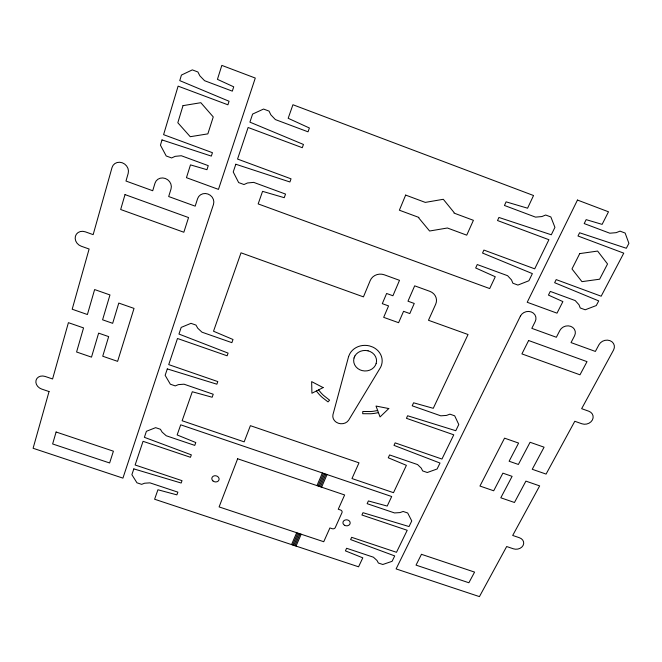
<?xml version="1.0" encoding="UTF-8"?>
<svg xmlns="http://www.w3.org/2000/svg" width="662" height="662" viewBox="0 0 662 662"><rect width="100%" height="100%" fill="white"/><g stroke="black" fill="none" stroke-linecap="round" stroke-linejoin="round"><path stroke-width="0.99" d="M354.005 357.968L354.832 356.007M376.157 363.546L375.304 365.49A11.444 10.253 3.2 0 1 362.131 370.596L359.946 369.835A11.444 10.253 3.2 0 1 354.038 357.985M291.545 544.603L296.667 532.72M316.957 485.61L322.394 472.974M292.67 544.975L297.792 533.092M318.108 485.999L323.561 473.371M293.796 545.347L298.926 533.473M319.266 486.388L324.719 473.769M294.921 545.72L300.06 533.845M320.425 486.777L325.886 474.166M296.046 546.092L301.185 534.226M321.583 487.174L327.045 474.555M377.663 410.506L373.815 411.201A37.643 33.439 3 0 1 370.29 411.541L362.801 411.474L362.693 413.709L370.629 413.75A41.582 36.964 3 0 0 374.402 413.378L378.457 412.641M368.072 350.819L370.273 351.596A11.453 10.253 3.2 0 1 376.148 363.546M316.362 391.002L318.985 394.18A43.013 38.346 4.5 0 0 322.377 397.531L328.013 401.9L329.577 400.162L323.586 395.446A39.017 34.763 4.6 0 1 321.062 392.905L318.571 389.885M354.865 356.024A11.453 10.253 3.2 0 1 368.097 350.835M348.634 356.413L332.928 414.776A8.49 7.406 5.4 0 0 338.39 423.258A8.49 7.406 5.4 0 0 348.692 420.122L379.996 368.304A17.378 15.565 3.2 0 0 381.014 366.384L381.56 364.903A17.047 15.276 3.2 0 0 372.822 347.095L369.545 345.928A17.047 15.276 3.2 0 0 349.85 353.698L348.634 356.413M49.046 391.556L33.1 448.273L122.925 478.129L213.47 204.45A8.474 7.853 31.9 0 0 207.992 194.04A8.474 7.853 31.9 0 0 197.59 198.674L195.174 206.155L168.678 196.54L171.019 189.001A8.589 7.853 36.4 0 0 165.335 178.483A8.589 7.853 36.4 0 0 154.999 183.175L152.715 190.739L125.979 181.04L128.18 173.411A8.714 7.845 39.6 0 0 122.296 162.786A8.714 7.845 39.6 0 0 112.027 167.536L93.16 234.638L85.282 231.824A8.424 7.39 34.1 0 0 75.418 236.235A8.424 7.39 34.1 0 0 81.285 246.239L89.113 249.011L72.191 309.228L87.409 314.524L94.625 289.559L109.966 294.938L102.585 319.804L112.672 323.321L118.788 303.072L134.022 308.401L117.613 361.353L102.734 356.23L108.659 336.602L98.63 333.135L91.505 357.132L76.585 352.002L83.544 327.905L68.409 322.667L52.579 378.978L45.19 376.463A7.82 6.504 26.2 0 0 36.054 380.253A7.82 6.504 26.2 0 0 41.689 389.066L49.046 391.556M56.105 432.005L52.629 443.962L109.627 462.97L113.409 451.194L56.105 432.005M125.01 194.595L120.674 209.515L183.837 232.238L188.554 217.566L125.01 194.595M162.008 139.922L160.444 145.168L166.212 155.967L171.624 157.953L175.116 156.356L181.322 155.744L208.257 165.649L206.949 169.695L190.482 164.879L186.452 177.681L218.46 189.382L255.284 78.058L221.828 65.389L217.434 79.349L233.719 86.821L232.321 91.141L204.575 80.698L199.858 75.824L197.913 71.993L192.328 69.882L181.421 75.079L179.766 80.623L229.06 101.245L227.91 104.803L178.111 86.143L163.588 134.659L212.444 152.69L211.344 156.1L162.008 139.922M183.01 105.647L177.821 122.727L190.251 136.711L207.86 133.865L213.255 116.926L200.834 102.701L183.01 105.647M133.823 468.886L131.879 474.695L136.96 482.805L141.627 484.352L144.614 483.219L149.943 482.855L177.871 492.147L176.886 494.862L157.928 489.772L154.61 499.239L358.572 566.804L362.801 557.834L345.415 550.867L346.607 548.277L373.418 557.197L377.009 560.474L378.374 563.014L382.81 564.487L392.086 561.318L394.718 555.914L350.62 539.58L351.654 537.321L396.48 552.298L407.221 530.279L361.924 515.019L362.991 512.702L409.033 526.555L411.764 520.953L407.701 513.009L403.158 511.461L399.972 512.587L394.519 512.934L367.145 503.674L368.395 500.952L387.204 506.058L391.697 496.525L180.701 424.822L177.151 434.951L195.786 442.539L194.76 445.394L166.212 435.745L162.124 432.112L160.427 429.282L155.636 427.66L146.41 431.293L144.39 437.325L191.335 454.86L190.457 457.293L143.05 441.322L135.131 464.997L182.017 480.662L181.165 483.028L133.823 468.886M167.296 368.916L165.144 375.329L170.349 384.217L175.24 385.896L178.401 384.622L184.011 384.192L213.23 394.246L212.154 397.241L192.294 391.755L182.133 420.751L244.162 441.86L250.393 425.674L358.994 462.837L351.977 478.552L393.501 492.685L406.394 465.336L388.271 457.79L389.587 454.943L417.573 464.575L421.272 468.15L422.646 470.922L427.28 472.511L437.102 468.986L440.007 463.044L393.989 445.369L395.14 442.878L441.951 459.056L453.768 434.81L406.443 418.318L407.618 415.761L455.77 430.714L458.783 424.541L454.695 415.827L449.937 414.155L446.56 415.405L440.809 415.827L412.203 405.806L413.584 402.802L433.271 408.313L468.042 334.517L428.471 320.276L435.679 304.247A10.84 9.938 -5.2 0 0 429.795 291.321L414.677 285.835L407.982 301.193L414.247 303.461L409.803 313.565L403.563 311.314L398.598 322.7L383.67 317.346L388.561 305.918L382.297 303.659L386.616 293.481L392.914 295.757L399.509 280.332L384.299 274.804A10.857 10.062 0.6 0 0 370.215 280.556L363.446 296.874L241.018 252.818L213.52 331.24L233.007 339.498L231.865 342.651L201.976 332.183L197.739 328.211L195.993 325.1L190.979 323.337L181.189 327.4L178.963 334.062L228.092 353.111L227.124 355.792L177.482 338.489L168.727 364.621L217.806 381.585L216.863 384.2L167.296 368.916M235.813 164.242L233.231 171.971L238.659 182.58L243.98 184.532L247.514 182.969L253.712 182.381L285.537 194.082L284.238 197.681L262.566 191.351L258.163 203.913L489.698 288.566L495.267 276.749L475.672 267.961L477.244 264.543L507.605 275.706L511.511 279.935L512.893 283.22L517.916 285.065L528.897 280.746L532.372 273.613L482.532 253.05L483.905 250.07L534.706 268.838L548.906 239.71L497.51 220.529L498.925 217.459L551.305 234.787L554.93 227.347L550.85 216.954L545.687 215.018L541.897 216.557L535.533 217.128L504.444 205.468L506.107 201.844L527.573 208.207L533.547 195.522L292.935 104.737L288.177 118.291L309.402 128.006L308.029 131.821L275.392 119.582L270.857 114.832L269.045 111.108L263.567 109.048L252.611 114.071L249.913 122.139L303.461 144.465L302.286 147.7L248.118 127.493L237.55 159.062L291.04 178.831L289.906 181.976L235.813 164.242M237.641 458.774L219.105 506.918L323.743 541.723L329.908 527.937L332.167 528.69A2.416 2.003 5.5 0 0 335.262 527.597L341.981 512.653A2.433 2.027 5.1 0 0 340.541 510.005L338.257 509.235L344.637 494.969L237.641 458.774M405.649 195.083L399.376 210.21L418.905 217.442L418.715 217.881L429.597 231.013L447.404 228.001L466.735 235.159L473.413 220.314L453.967 213.073L454.157 212.634L443.308 199.287L425.294 202.398L405.649 195.083M520.398 316.13L396.099 568.915L479.437 596.611L506.67 546.531L513.34 548.79A7.348 5.966 -5 0 0 523.054 545.529A7.348 5.966 -5 0 0 519.405 537.726L512.694 535.45L539.654 485.891L525.901 481.125L514.465 502.483L500.803 497.791L512.107 476.35L502.897 473.156L493.695 490.782L479.95 486.049L504.543 438.153L518.594 443.077L509.119 461.232L518.379 464.459L530.08 442.274L544.081 447.189L532.248 469.284L546.076 474.091L574.798 421.272L581.857 423.771A7.919 6.703 -12.8 0 0 592.374 419.998A7.919 6.703 -12.8 0 0 588.75 411.201L581.65 408.677L613.55 350.024A8.242 7.108 -17.6 0 0 609.901 340.632A8.242 7.108 -17.6 0 0 598.969 344.72L595.37 351.431L571.033 342.593L574.558 335.833A8.225 7.216 -16.3 0 0 570.727 326.349A8.225 7.216 -16.3 0 0 559.845 330.487L556.361 337.264L531.818 328.352L535.227 321.525A8.217 7.315 -14.5 0 0 531.23 311.934A8.217 7.315 -14.5 0 0 520.398 316.13M577.471 200.048L527.209 302.269L556.999 313.159L562.882 301.591L548.442 295.095L550.288 291.412L575.212 300.581L578.977 304.735L580.251 307.962L585.208 309.783L596.272 305.554L598.713 300.896L554.64 282.707L556.188 279.604L601.17 296.212L623.761 253.157L577.984 236.003L579.606 232.767L626.326 248.267L628.9 243.351L625.135 233.057L620.029 231.137L616.19 232.66L609.81 233.214L584.198 223.574L586.16 219.643L602.114 224.377L608.502 211.799L577.471 200.048M421.454 554.317L416.034 565.133L468.886 582.759L474.58 572.1L421.454 554.317M528.624 340.525L521.913 353.905L579.986 374.808L587.02 361.642L528.624 340.525M579.73 253.604L571.985 268.946L581.948 281.648L599.623 279.207L607.542 263.973L597.612 251.072L579.73 253.604M388.793 408.553L380.046 416.936L376.016 406.054L388.793 408.553M323.122 387.593L311.918 393.245L311.645 381.626L323.122 387.593M212.941 480.926A3.699 3.095 13.5 0 0 219.023 479.809A3.699 3.095 13.5 0 0 214.405 475.779A3.699 3.095 13.5 0 0 212.941 480.926M344.513 525.264A3.633 3.012 4.7 0 0 350.181 523.129A3.633 3.012 4.7 0 0 344.976 520.059A3.633 3.012 4.7 0 0 344.513 525.264"/></g></svg>
